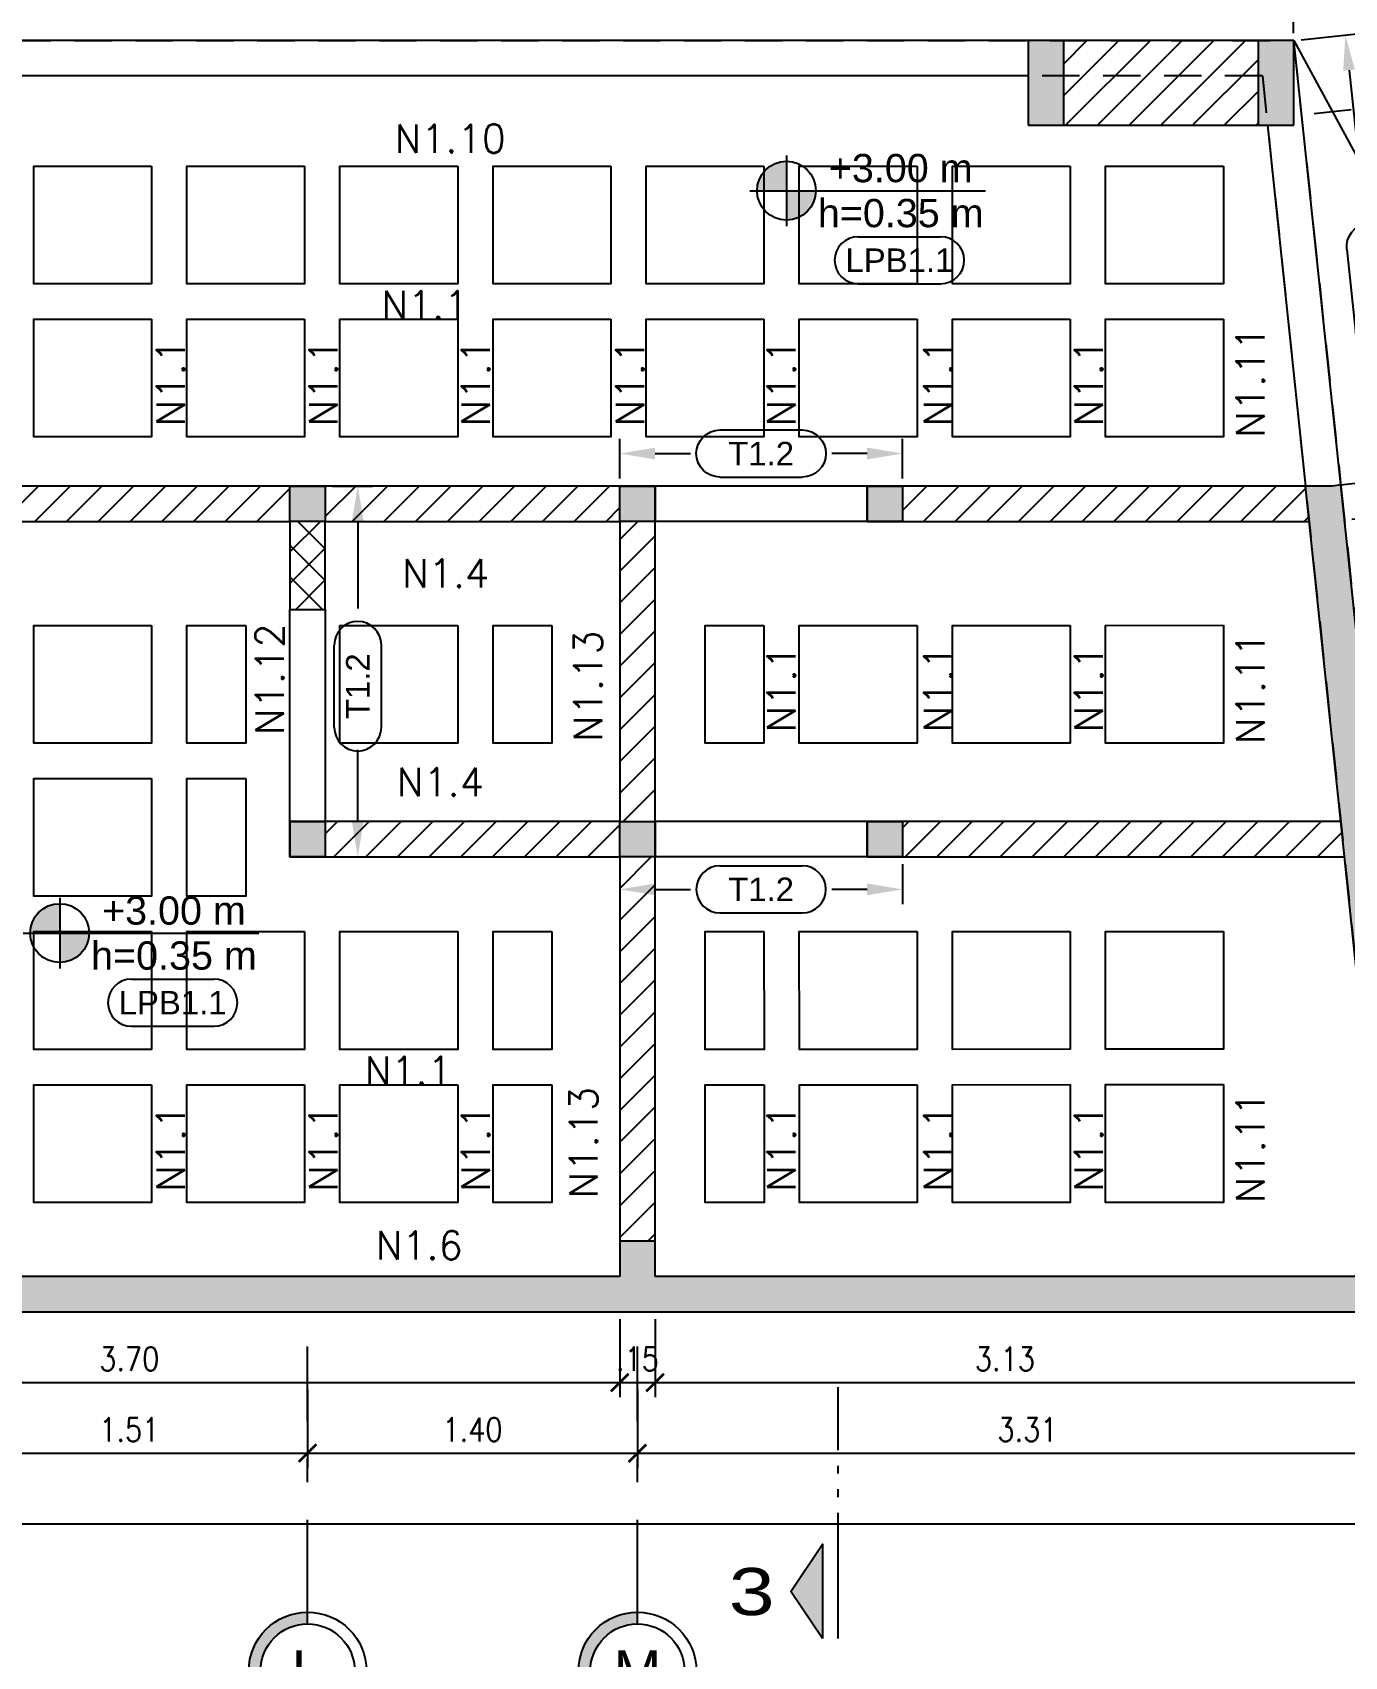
# Model space of a CAD drawing. Header units: millimetres. Extents: x -5.9 to 53.8, y -5.5 to 13.4.
# Drawn here: x 17.41 to 22.98, y -1.54 to 5.36 of the extents above; entities that cross this region are included whole.
import ezdxf
from ezdxf.enums import TextEntityAlignment as Align

# ---------------------------------------------------------------- set-up
doc = ezdxf.new("R2010")
doc.units = ezdxf.units.MM
doc.header["$LTSCALE"] = 0.05
doc.linetypes.add('DASHDOT2', pattern=[12.7, 6.35, -3.175, 0, -3.175])
doc.linetypes.add('HIDDEN2', pattern=[4.7625, 3.175, -1.5875])
for name, color, linetype in [('ACOTADO', 2, 'Continuous'), ('EJES', 1, 'DASHDOT2'), ('PLANTA ALTA$0$PRETIL', 2, 'HIDDEN2'), ('PLANTA BAJA$0$ACHURADO', 1, 'Continuous'), ('PLANTA BAJA$0$CANT_VIS', 3, 'Continuous'), ('PLANTA BAJA$0$CONT_CORTE', 4, 'Continuous'), ('PLANTA BAJA$0$LOSA', 254, 'Continuous'), ('TXT_IND', 2, 'Continuous')]:
    doc.layers.add(name, color=color, linetype=linetype)
doc.styles.add('ACOTAMIENTOS', font='romans.shx', dxfattribs={"width": 0.85})
doc.styles.add('ARIAL', font='arial.ttf')
doc.styles.get("Standard").update_dxf_attribs({"font": 'romans.shx'})
doc.dimstyles.new('ACOTA_50', dxfattribs={"dimscale": 0.05, "dimtxt": 2, "dimasz": 1.5, "dimexe": 1.25, "dimexo": 0.625, "dimgap": 1, "dimtad": 1, "dimzin": 4, "dimdsep": 46, "dimtxsty": 'ACOTAMIENTOS', "dimblk1": 'ARCHTICK', "dimblk2": 'ARCHTICK', "dimsah": 1, "dimcen": 1.5, "dimclrd": 1, "dimclre": 1, "dimclrt": 256, "dimadec": 0, "dimazin": 0, "dimtfac": 1, "dimtofl": 0, "dimtmove": 2, "dimatfit": 3, "dimfxl": 0, "dimtolj": 1, "dimtzin": 0, "dimarcsym": 0})

# ---------------------------------------------------------------- blocks, each defined once
blk = doc.blocks.new('EJE')
at = {"layer": 'EJES', "linetype": 'Continuous'}
for points in [[(-0.25, 0), (-0.2, 0, -0.414214), (0, 0.2), (0, 0.25, 0.414214)], [(0.25, 0), (0.2, 0, -0.414214), (0, -0.2), (0, -0.25, 0.414214)]]:
    blk.add_hatch(color=256, dxfattribs=at).paths.add_polyline_path(points)
at = {"layer": 'EJES', "color": 1, "linetype": 'Continuous'}
for p, q in [((0, 0.2), (0, 0.325)), ((-0.2, 0), (-0.325, 0)), ((0.325, 0), (0.2, 0)), ((0, -0.325), (0, -0.2))]:
    blk.add_line(p, q, dxfattribs=at)
at = {"layer": 'EJES', "color": 3, "linetype": 'Continuous'}
for radius in [0.25, 0.2]:
    blk.add_circle((0, 0), radius, dxfattribs=at)
at = {"layer": 'EJES', "color": 4, "linetype": 'Continuous', "style": 'ARIAL'}
blk.add_attdef('EJE', text='', height=0.175, dxfattribs=at).set_placement((0, 0), align=Align.MIDDLE_CENTER)
blk = doc.blocks.new('_ARCHTICK')
at = {"color": 0, "linetype": 'ByBlock', "const_width": 0.15}
blk.add_lwpolyline([(-0.5, -0.5), (0.5, 0.5)], dxfattribs=at)
blk = doc.blocks.new('*D110')
at = {"layer": 'ACOTADO', "color": 1, "lineweight": -2}
for p, q in [((16.2038, -0.1063), (16.2038, -0.4375)), ((19.9077, -0.1063), (19.9077, -0.4375)), ((16.2038, -0.375), (19.9077, -0.375))]:
    blk.add_line(p, q, dxfattribs=at)
at = {"layer": 'DEFPOINTS', "color": 0}
for p in [(16.2038, -0.075), (19.9077, -0.075), (19.9077, -0.375)]:
    blk.add_point(p, dxfattribs=at)
at = {"layer": 'ACOTADO', "color": 1, "lineweight": -2, "xscale": 0.07500000000000001, "yscale": 0.07500000000000001, "zscale": 0.07500000000000001, "rotation": 180}
blk.add_blockref('_ARCHTICK', (16.2038, -0.375), dxfattribs=at)
at = {"layer": 'ACOTADO', "color": 1, "lineweight": -2, "xscale": 0.07500000000000001, "yscale": 0.07500000000000001, "zscale": 0.07500000000000001}
blk.add_blockref('_ARCHTICK', (19.9077, -0.375), dxfattribs=at)
at = {"layer": 'ACOTADO', "insert": (17.8256, -0.275), "char_height": 0.1, "attachment_point": 5, "style": 'ACOTAMIENTOS'}
blk.add_mtext('\\A1;3.70', dxfattribs=at)
blk = doc.blocks.new('*D111')
at = {"layer": 'ACOTADO', "color": 1, "lineweight": -2}
for p, q in [((19.9077, -0.1063), (19.9077, -0.4375)), ((20.0577, -0.1063), (20.0577, -0.4375)), ((19.9077, -0.375), (20.0577, -0.375))]:
    blk.add_line(p, q, dxfattribs=at)
at = {"layer": 'DEFPOINTS', "color": 0}
for p in [(19.9077, -0.075), (20.0577, -0.075), (20.0577, -0.375)]:
    blk.add_point(p, dxfattribs=at)
at = {"layer": 'ACOTADO', "color": 1, "lineweight": -2, "xscale": 0.07500000000000001, "yscale": 0.07500000000000001, "zscale": 0.07500000000000001, "rotation": 180}
blk.add_blockref('_ARCHTICK', (19.9077, -0.375), dxfattribs=at)
at = {"layer": 'ACOTADO', "color": 1, "lineweight": -2, "xscale": 0.07500000000000001, "yscale": 0.07500000000000001, "zscale": 0.07500000000000001}
blk.add_blockref('_ARCHTICK', (20.0577, -0.375), dxfattribs=at)
at = {"layer": 'ACOTADO', "insert": (19.9827, -0.275), "char_height": 0.1, "attachment_point": 5, "style": 'ACOTAMIENTOS'}
blk.add_mtext('\\A1;.15', dxfattribs=at)
blk = doc.blocks.new('*D112')
at = {"layer": 'ACOTADO', "color": 1, "lineweight": -2}
for p, q in [((20.0577, -0.1063), (20.0577, -0.4375)), ((23.185, -0.1062), (23.185, -0.4375)), ((20.0577, -0.375), (23.185, -0.375))]:
    blk.add_line(p, q, dxfattribs=at)
at = {"layer": 'DEFPOINTS', "color": 0}
for p in [(20.0577, -0.075), (23.185, -0.075), (23.185, -0.375)]:
    blk.add_point(p, dxfattribs=at)
at = {"layer": 'ACOTADO', "color": 1, "lineweight": -2, "xscale": 0.07500000000000001, "yscale": 0.07500000000000001, "zscale": 0.07500000000000001, "rotation": 180}
blk.add_blockref('_ARCHTICK', (20.0577, -0.375), dxfattribs=at)
at = {"layer": 'ACOTADO', "color": 1, "lineweight": -2, "xscale": 0.07500000000000001, "yscale": 0.07500000000000001, "zscale": 0.07500000000000001}
blk.add_blockref('_ARCHTICK', (23.185, -0.375), dxfattribs=at)
at = {"layer": 'ACOTADO', "insert": (21.5425, -0.275), "char_height": 0.1, "attachment_point": 5, "style": 'ACOTAMIENTOS'}
blk.add_mtext('\\A1;3.13', dxfattribs=at)
blk = doc.blocks.new('*D296')
at = {"layer": 'ACOTADO', "color": 1, "lineweight": -2}
for p, q in [((17.0684, -0.4063), (17.0684, -0.7375)), ((18.5827, -0.4063), (18.5827, -0.7375)), ((17.0684, -0.675), (18.5827, -0.675))]:
    blk.add_line(p, q, dxfattribs=at)
at = {"layer": 'DEFPOINTS', "color": 0}
for p in [(17.0684, -0.375), (18.5827, -0.375), (18.5827, -0.675)]:
    blk.add_point(p, dxfattribs=at)
at = {"layer": 'ACOTADO', "color": 1, "lineweight": -2, "xscale": 0.07500000000000001, "yscale": 0.07500000000000001, "zscale": 0.07500000000000001, "rotation": 180}
blk.add_blockref('_ARCHTICK', (17.0684, -0.675), dxfattribs=at)
at = {"layer": 'ACOTADO', "color": 1, "lineweight": -2, "xscale": 0.07500000000000001, "yscale": 0.07500000000000001, "zscale": 0.07500000000000001}
blk.add_blockref('_ARCHTICK', (18.5827, -0.675), dxfattribs=at)
at = {"layer": 'ACOTADO', "insert": (17.8256, -0.575), "char_height": 0.1, "attachment_point": 5, "style": 'ACOTAMIENTOS'}
blk.add_mtext('\\A1;1.51', dxfattribs=at)
blk = doc.blocks.new('*D297')
at = {"layer": 'ACOTADO', "color": 1, "lineweight": -2}
for p, q in [((18.5827, -0.4063), (18.5827, -0.7375)), ((19.9827, -0.4063), (19.9827, -0.7375)), ((18.5827, -0.675), (19.9827, -0.675))]:
    blk.add_line(p, q, dxfattribs=at)
at = {"layer": 'DEFPOINTS', "color": 0}
for p in [(18.5827, -0.375), (19.9827, -0.375), (19.9827, -0.675)]:
    blk.add_point(p, dxfattribs=at)
at = {"layer": 'ACOTADO', "color": 1, "lineweight": -2, "xscale": 0.07500000000000001, "yscale": 0.07500000000000001, "zscale": 0.07500000000000001, "rotation": 180}
blk.add_blockref('_ARCHTICK', (18.5827, -0.675), dxfattribs=at)
at = {"layer": 'ACOTADO', "color": 1, "lineweight": -2, "xscale": 0.07500000000000001, "yscale": 0.07500000000000001, "zscale": 0.07500000000000001}
blk.add_blockref('_ARCHTICK', (19.9827, -0.675), dxfattribs=at)
at = {"layer": 'ACOTADO', "insert": (19.2827, -0.575), "char_height": 0.1, "attachment_point": 5, "style": 'ACOTAMIENTOS'}
blk.add_mtext('\\A1;1.40', dxfattribs=at)
blk = doc.blocks.new('*D298')
at = {"layer": 'ACOTADO', "color": 1, "lineweight": -2}
for p, q in [((19.9827, -0.4063), (19.9827, -0.7375)), ((23.2939, -0.4063), (23.2939, -0.7375)), ((19.9827, -0.675), (23.2939, -0.675))]:
    blk.add_line(p, q, dxfattribs=at)
at = {"layer": 'DEFPOINTS', "color": 0}
for p in [(19.9827, -0.375), (23.2939, -0.375), (23.2939, -0.675)]:
    blk.add_point(p, dxfattribs=at)
at = {"layer": 'ACOTADO', "color": 1, "lineweight": -2, "xscale": 0.07500000000000001, "yscale": 0.07500000000000001, "zscale": 0.07500000000000001, "rotation": 180}
blk.add_blockref('_ARCHTICK', (19.9827, -0.675), dxfattribs=at)
at = {"layer": 'ACOTADO', "color": 1, "lineweight": -2, "xscale": 0.07500000000000001, "yscale": 0.07500000000000001, "zscale": 0.07500000000000001}
blk.add_blockref('_ARCHTICK', (23.2939, -0.675), dxfattribs=at)
at = {"layer": 'ACOTADO', "insert": (21.6383, -0.575), "char_height": 0.1, "attachment_point": 5, "style": 'ACOTAMIENTOS'}
blk.add_mtext('\\A1;3.31', dxfattribs=at)
blk = doc.blocks.new('*D93')
at = {"layer": 'ACOTADO', "color": 1, "lineweight": -2}
for p, q in [((-2.3007, -0.7063), (-2.3007, -1.0375)), ((25.7377, -0.7063), (25.7377, -1.0375)), ((-2.3007, -0.975), (25.7377, -0.975))]:
    blk.add_line(p, q, dxfattribs=at)
at = {"layer": 'DEFPOINTS', "color": 0}
for p in [(-2.3007, -0.675), (25.7377, -0.675), (25.7377, -0.975)]:
    blk.add_point(p, dxfattribs=at)
at = {"layer": 'ACOTADO', "color": 1, "lineweight": -2, "xscale": 0.07500000000000001, "yscale": 0.07500000000000001, "zscale": 0.07500000000000001, "rotation": 180}
blk.add_blockref('_ARCHTICK', (-2.3007, -0.975), dxfattribs=at)
at = {"layer": 'ACOTADO', "color": 1, "lineweight": -2, "xscale": 0.07500000000000001, "yscale": 0.07500000000000001, "zscale": 0.07500000000000001}
blk.add_blockref('_ARCHTICK', (25.7377, -0.975), dxfattribs=at)
at = {"layer": 'ACOTADO', "insert": (9.078, -0.875), "char_height": 0.1, "attachment_point": 5, "style": 'ACOTAMIENTOS'}
blk.add_mtext('\\A1;28.04', dxfattribs=at)
blk = doc.blocks.new('NIVEL-PLANTA')
at = {"layer": 'TXT_IND'}
for points in [[(-0.47, 0), (-0.345, 0), (-0.345, 0.125, 0.414214)], [(-0.345, -0.125, 0.414214), (-0.22, 0), (-0.345, 0)]]:
    blk.add_hatch(color=1, dxfattribs=at).paths.add_polyline_path(points)
for p, q in [((-0.345, 0.15), (-0.345, -0.15)), ((-0.5, 0), (0.5, 0)), ((-0.22, 0), (0.5, 0))]:
    blk.add_line(p, q, dxfattribs=at)
at = {"layer": 'TXT_IND', "color": 3}
blk.add_circle((-0.345, 0), 0.125, dxfattribs=at)
at = {"layer": 'TXT_IND', "style": 'ARIAL'}
blk.add_attdef('NIVEL', text='', height=0.12, dxfattribs=at).set_placement((0.14, 0), align=Align.BOTTOM_CENTER)
at = {"layer": 'TXT_IND', "style": 'ARIAL', "width": 0.95}
blk.add_attdef('PERALTE', text='', height=0.12, dxfattribs=at).set_placement((0.14, -0.1911), align=Align.BOTTOM_CENTER)
blk = doc.blocks.new('ETIQUETA')
at = {"layer": 'TXT_IND', "color": 3}
for p, q in [((-0.175, 0.2), (0.175, 0.2)), ((-0.175, 0), (0.175, 0))]:
    blk.add_line(p, q, dxfattribs=at)
for centre, start, end in [((-0.175, 0.1), 90, 270), ((0.175, 0.1), 270, 90)]:
    blk.add_arc(centre, 0.1, start, end, dxfattribs=at)
at = {"layer": 'TXT_IND', "color": 4, "style": 'ARIAL'}
blk.add_attdef('TEXTO', text='', height=0.1, dxfattribs=at).set_placement((0, 0.1), align=Align.MIDDLE_CENTER)
blk = doc.blocks.new('*D45')
at = {"layer": 'DEFPOINTS', "color": 0, "linetype": 'Continuous'}
for p in [(19.9077, 1.8564), (21.1077, 1.8564), (21.1077, 1.7185)]:
    blk.add_point(p, dxfattribs=at)
at = {"layer": 'TXT_IND', "color": 1, "linetype": 'Continuous', "lineweight": -2}
for p, q in [((19.9077, 1.8251), (19.9077, 1.656)), ((21.1077, 1.8251), (21.1077, 1.656)), ((20.0577, 1.7185), (20.2077, 1.7185)), ((20.9577, 1.7185), (20.8077, 1.7185))]:
    blk.add_line(p, q, dxfattribs=at)
at = {"layer": 'TXT_IND', "color": 1, "linetype": 'Continuous'}
for points in [[(20.0577, 1.7435), (20.0577, 1.6935), (19.9077, 1.7185)], [(20.9577, 1.7435), (20.9577, 1.6935), (21.1077, 1.7185)]]:
    blk.add_solid(points, dxfattribs=at)
at = {"layer": 'TXT_IND', "linetype": 'Continuous', "insert": (20.5077, 1.7185), "char_height": 0.1, "attachment_point": 5}
blk.add_mtext('\\A1;     ', dxfattribs=at)
blk = doc.blocks.new('*D46')
at = {"layer": 'DEFPOINTS', "color": 0, "linetype": 'Continuous'}
for p in [(18.6577, 3.4308), (18.7956, 3.4308), (18.6577, 1.8564)]:
    blk.add_point(p, dxfattribs=at)
at = {"layer": 'TXT_IND', "color": 1, "linetype": 'Continuous', "lineweight": -2}
for p, q in [((18.6889, 3.4308), (18.8581, 3.4308)), ((18.7956, 3.2808), (18.7956, 2.9111)), ((18.7956, 2.0064), (18.7956, 2.3111)), ((18.6889, 1.8564), (18.8581, 1.8564))]:
    blk.add_line(p, q, dxfattribs=at)
at = {"layer": 'TXT_IND', "color": 1, "linetype": 'Continuous'}
for points in [[(18.7706, 3.2808), (18.8206, 3.2808), (18.7956, 3.4308)], [(18.7706, 2.0064), (18.8206, 2.0064), (18.7956, 1.8564)]]:
    blk.add_solid(points, dxfattribs=at)
at = {"layer": 'TXT_IND', "linetype": 'Continuous', "insert": (18.7956, 2.6111), "char_height": 0.1, "attachment_point": 5, "rotation": 90}
blk.add_mtext('\\A1;     ', dxfattribs=at)
blk = doc.blocks.new('*D47')
at = {"layer": 'DEFPOINTS', "color": 0, "linetype": 'Continuous'}
for p in [(21.1077, 3.5687), (19.9077, 3.4308), (21.1077, 3.4308)]:
    blk.add_point(p, dxfattribs=at)
at = {"layer": 'TXT_IND', "color": 1, "linetype": 'Continuous', "lineweight": -2}
for p, q in [((19.9077, 3.4621), (19.9077, 3.6312)), ((21.1077, 3.4621), (21.1077, 3.6312)), ((20.0577, 3.5687), (20.2077, 3.5687)), ((20.9577, 3.5687), (20.8077, 3.5687))]:
    blk.add_line(p, q, dxfattribs=at)
at = {"layer": 'TXT_IND', "color": 1, "linetype": 'Continuous'}
for points in [[(20.0577, 3.5937), (20.0577, 3.5437), (19.9077, 3.5687)], [(20.9577, 3.5937), (20.9577, 3.5437), (21.1077, 3.5687)]]:
    blk.add_solid(points, dxfattribs=at)
at = {"layer": 'TXT_IND', "linetype": 'Continuous', "insert": (20.5077, 3.5687), "char_height": 0.1, "attachment_point": 5}
blk.add_mtext('\\A1;     ', dxfattribs=at)
blk = doc.blocks.new('*D51')
at = {"layer": 'DEFPOINTS', "color": 0, "linetype": 'Continuous'}
for p in [(22.7678, 5.4603), (15.1141, 5.3224), (22.7678, 5.3224)]:
    blk.add_point(p, dxfattribs=at)
at = {"layer": 'TXT_IND', "color": 1, "linetype": 'Continuous', "lineweight": -2}
for p, q in [((15.1141, 5.3536), (15.1141, 5.5228)), ((22.7678, 5.3536), (22.7678, 5.5228)), ((15.2641, 5.4603), (19.3242, 5.4603)), ((22.6178, 5.4603), (19.9242, 5.4603))]:
    blk.add_line(p, q, dxfattribs=at)
at = {"layer": 'TXT_IND', "color": 1, "linetype": 'Continuous'}
for points in [[(15.2641, 5.4853), (15.2641, 5.4353), (15.1141, 5.4603)], [(22.6178, 5.4853), (22.6178, 5.4353), (22.7678, 5.4603)]]:
    blk.add_solid(points, dxfattribs=at)
at = {"layer": 'TXT_IND', "linetype": 'Continuous', "insert": (19.6242, 5.4603), "char_height": 0.1, "attachment_point": 5}
blk.add_mtext('\\A1;     ', dxfattribs=at)
blk = doc.blocks.new('CORTE')
at = {"layer": 'TXT_IND'}
blk.add_hatch(color=7, dxfattribs=at).paths.add_polyline_path([(-0.8, 0.05), (-0.5, 0.05), (-0.65, 0.15)])
at = {"layer": 'TXT_IND', "color": 7}
for p, q in [((-0.8, 0), (-0.4, 0)), ((-0.35, 0), (-0.325, 0)), ((-0.275, 0), (-0.25, 0)), ((-0.2, 0), (0, 0))]:
    blk.add_line(p, q, dxfattribs=at)
blk.add_lwpolyline([(-0.8, 0.05), (-0.65, 0.15), (-0.5, 0.05)], close=True, dxfattribs=at)
at = {"layer": 'TXT_IND', "color": 7, "style": 'ARIAL', "text_generation_flag": 6, "width": 1.25}
blk.add_attdef('1', text='', height=0.15, rotation=180, dxfattribs=at).set_placement((-0.65, 0.275), align=Align.MIDDLE_CENTER)
blk = doc.blocks.new('*D324')
at = {"layer": 'DEFPOINTS', "color": 0, "linetype": 'Continuous'}
for p in [(22.7686, 5.3224), (22.9846, 3.2861), (23.2038, 3.3094)]:
    blk.add_point(p, dxfattribs=at)
at = {"layer": 'TXT_IND', "color": 1, "linetype": 'Continuous', "lineweight": -2}
for p, q in [((22.7996, 5.3257), (23.0499, 5.3522)), ((23.0036, 5.1965), (23.0728, 4.5443)), ((23.188, 3.4585), (23.1361, 3.9476)), ((23.0156, 3.2894), (23.2659, 3.316))]:
    blk.add_line(p, q, dxfattribs=at)
at = {"layer": 'TXT_IND', "color": 1, "linetype": 'Continuous'}
for points in [[(23.0285, 5.1991), (22.9787, 5.1938), (22.9878, 5.3456)], [(23.2128, 3.4612), (23.1631, 3.4559), (23.2038, 3.3094)]]:
    blk.add_solid(points, dxfattribs=at)
at = {"layer": 'TXT_IND', "linetype": 'Continuous', "insert": (23.1082, 4.2463), "char_height": 0.1, "attachment_point": 5, "rotation": 276.05511}
blk.add_mtext('\\A1;     ', dxfattribs=at)

msp = doc.modelspace()

# ---------------------------------------------------------------- hatches: boundary and pattern name
at = {"layer": 'PLANTA BAJA$0$ACHURADO'}
h = msp.add_hatch(color=252, dxfattribs=at)
h.dxf.hatch_style = 1
h.paths.add_polyline_path([(24.9803, 7.3819), (24.9494, 7.4044), (24.8458, 7.3935), (25.4848, 1.3137), (25.4893, 1.3099), (25.4853, 1.3095), (25.615, 0.075), (24.4555, 0.075), (23.3221, 0.075), (23.3047, 0.2399), (23.1556, 0.2242), (23.1712, 0.075), (20.0577, 0.075), (20.0577, 0.225), (19.9077, 0.225), (19.9077, 0.075), (16.2038, 0.075), (16.2038, 0.225), (16.0538, 0.225), (16.0538, 0.075), (12.4929, 0.075), (12.4929, 0.736), (12.3429, 0.736), (12.3429, 0.075), (0.0425, 0.075), (0.0425, 0.736), (-0.1075, 0.736), (-0.1075, -0.075), (25.6746, -0.075), (25.7631, -0.0657)])
h = msp.add_hatch(color=252, dxfattribs=at)
h.dxf.hatch_style = 1
h.paths.add_polyline_path([(21.7909, 5.3224), (21.6409, 5.3224), (21.6409, 4.9624), (21.7909, 4.9624)])
h = msp.add_hatch(dxfattribs=at)
h.set_pattern_fill('ANSI31', color=256, scale=0.03)
h.paths.add_polyline_path([(22.6186, 5.1724), (21.7909, 5.1724), (21.7909, 4.9624), (22.6186, 4.9624)])
h.paths.add_polyline_path([(22.6186, 5.3224), (21.7909, 5.3224), (21.7909, 5.1724), (22.6186, 5.1724)])
h = msp.add_hatch(color=252, dxfattribs=at)
h.dxf.hatch_style = 1
h.paths.add_polyline_path([(22.7686, 5.3224), (22.6186, 5.3224), (22.6186, 4.9624), (22.7686, 4.9624)])
h = msp.add_hatch(dxfattribs=at)
h.set_pattern_fill('ANSI31', color=256, scale=0.03)
h.paths.add_polyline_path([(18.5077, 3.4308), (17.1434, 3.4308), (17.1434, 3.2808), (18.5077, 3.2808)])
h = msp.add_hatch(color=252, dxfattribs=at)
h.dxf.hatch_style = 1
h.paths.add_polyline_path([(18.6577, 3.4308), (18.5077, 3.4308), (18.5077, 3.2808), (18.6577, 3.2808)])
h = msp.add_hatch(dxfattribs=at)
h.set_pattern_fill('ANSI31', color=256, scale=0.03)
h.paths.add_polyline_path([(19.9077, 3.4308), (18.6577, 3.4308), (18.6577, 3.2808), (19.9077, 3.2808)])
h = msp.add_hatch(color=252, dxfattribs=at)
h.dxf.hatch_style = 1
h.paths.add_polyline_path([(20.0577, 3.4308), (19.9077, 3.4308), (19.9077, 3.2808), (20.0577, 3.2808)])
h = msp.add_hatch(color=252, dxfattribs=at)
h.dxf.hatch_style = 1
h.paths.add_polyline_path([(21.1077, 3.4308), (20.9577, 3.4308), (20.9577, 3.2808), (21.1077, 3.2808)])
h = msp.add_hatch(dxfattribs=at)
h.set_pattern_fill('ANSI31', color=256, scale=0.03)
h.paths.add_polyline_path([(22.8185, 3.4308), (21.1077, 3.4308), (21.1077, 3.2808), (22.8343, 3.2808)])
h = msp.add_hatch(color=252, dxfattribs=at)
h.dxf.hatch_style = 1
h.paths.add_polyline_path([(23.0943, 2.2417), (22.9689, 3.4353), (22.9328, 3.4308), (22.8185, 3.4308), (22.9682, 2.0064), (23.0678, 1.0596), (23.2169, 1.0753)])
h = msp.add_hatch(dxfattribs=at)
h.set_pattern_fill('ANSI37', color=256, scale=0.03)
h.paths.add_polyline_path([(18.6577, 3.2808), (18.5077, 3.2808), (18.5077, 2.9064), (18.6577, 2.9064)])
h = msp.add_hatch(dxfattribs=at)
h.set_pattern_fill('ANSI31', color=256, scale=0.03)
h.paths.add_polyline_path([(20.0577, 3.2808), (19.9077, 3.2808), (19.9077, 2.0064), (20.0577, 2.0064)])
h = msp.add_hatch(color=252, dxfattribs=at)
h.dxf.hatch_style = 1
h.paths.add_polyline_path([(18.6577, 2.0064), (18.5077, 2.0064), (18.5077, 1.8564), (18.6577, 1.8564)])
h = msp.add_hatch(dxfattribs=at)
h.set_pattern_fill('ANSI31', color=256, scale=0.03)
h.paths.add_polyline_path([(19.9077, 2.0064), (18.6577, 2.0064), (18.6577, 1.8564), (19.9077, 1.8564)])
h = msp.add_hatch(color=252, dxfattribs=at)
h.dxf.hatch_style = 1
h.paths.add_polyline_path([(20.0577, 2.0064), (19.9077, 2.0064), (19.9077, 1.8564), (20.0577, 1.8564)])
h = msp.add_hatch(color=252, dxfattribs=at)
h.dxf.hatch_style = 1
h.paths.add_polyline_path([(21.1077, 2.0064), (20.9577, 2.0064), (20.9577, 1.8564), (21.1077, 1.8564)])
h = msp.add_hatch(dxfattribs=at)
h.set_pattern_fill('ANSI31', color=256, scale=0.03)
h.paths.add_polyline_path([(22.9682, 2.0064), (21.1077, 2.0064), (21.1077, 1.8564), (22.984, 1.8564)])
h = msp.add_hatch(dxfattribs=at)
h.set_pattern_fill('ANSI31', color=256, scale=0.03)
h.paths.add_polyline_path([(20.0577, 1.8564), (19.9077, 1.8564), (19.9077, 0.225), (20.0577, 0.225)])

# ---------------------------------------------------------------- linework, layer by layer
at = {"layer": 'EJES'}
for p, q in [((18.5827, -1.275), (18.5827, -0.075)), ((19.9827, -1.275), (19.9827, -0.075))]:
    msp.add_line(p, q, dxfattribs=at)
at = {"layer": 'PLANTA ALTA$0$PRETIL'}
for p, q in [((15.2641, 5.3224), (22.7678, 5.3224)), ((22.7678, 5.3224), (22.9693, 3.4308)), ((25.071, 5.2507), (22.8023, 5.0056)), ((22.6355, 5.1724), (15.2641, 5.1724)), ((22.6355, 5.1724), (23.187, -0.075)), ((22.8022, 5.0065), (22.801, 5.0063)), ((22.9689, 3.4353), (24.1007, 3.5763)), ((22.9693, 3.4308), (23.3134, 0.1576)), ((15.2641, -0.075), (25.6746, -0.075))]:
    msp.add_line(p, q, dxfattribs=at)
at = {"layer": 'PLANTA BAJA$0$CANT_VIS'}
for p, q in [((21.6409, 5.3224), (15.2641, 5.3224)), ((22.9689, 3.4353), (22.7686, 5.3224)), ((20.9577, 3.4308), (20.0402, 3.4308)), ((20.9577, 3.4308), (20.0577, 3.4308)), ((20.9577, 3.2808), (20.0577, 3.2808)), ((18.5077, 2.0064), (18.5077, 2.9064)), ((18.6577, 2.9064), (18.6577, 2.0064)), ((20.9577, 2.0064), (20.0577, 2.0064)), ((20.9577, 1.8564), (20.0577, 1.8564))]:
    msp.add_line(p, q, dxfattribs=at)
at = {"layer": 'PLANTA BAJA$0$CANT_VIS', "color": 1}
for p, q in [((22.7686, 5.3224), (25.615, 0.075)), ((21.6409, 5.1724), (15.2641, 5.1724)), ((22.6576, 4.9624), (22.8185, 3.4308))]:
    msp.add_line(p, q, dxfattribs=at)
at = {"layer": 'PLANTA BAJA$0$CONT_CORTE'}
for p, q in [((22.7686, 5.3224), (21.6409, 5.3224)), ((21.6409, 5.3224), (21.6409, 4.9624)), ((21.7909, 5.3224), (21.7909, 4.9624)), ((22.6186, 4.9624), (22.6186, 5.3224)), ((22.7686, 4.9624), (22.7686, 5.3224)), ((21.6409, 4.9624), (22.7686, 4.9624)), ((20.0577, 3.4308), (16.9934, 3.4308)), ((20.0577, 3.2808), (20.0577, 3.4308)), ((22.9328, 3.4308), (20.9577, 3.4308)), ((20.9577, 3.4308), (20.9577, 3.2808)), ((22.9682, 2.0064), (22.8185, 3.4308)), ((22.9689, 3.4353), (22.9328, 3.4308)), ((23.0943, 2.2417), (22.9689, 3.4353)), ((16.9934, 3.2808), (18.5077, 3.2808)), ((18.5077, 3.2808), (18.5077, 2.9064)), ((18.6577, 3.2808), (19.9077, 3.2808)), ((18.6577, 2.9064), (18.6577, 3.2808)), ((19.9077, 3.2808), (19.9077, 2.0064)), ((20.0577, 0.075), (20.0577, 3.2808)), ((20.9577, 3.2808), (22.8343, 3.2808)), ((18.5077, 2.9064), (18.6577, 2.9064)), ((19.9077, 2.0064), (18.5077, 2.0064)), ((18.5077, 2.0064), (18.5077, 1.8564)), ((22.9682, 2.0064), (20.9577, 2.0064)), ((20.9577, 2.0064), (20.9577, 1.8564)), ((23.0678, 1.0596), (22.9682, 2.0064)), ((18.5077, 1.8564), (19.9077, 1.8564)), ((19.9077, 1.8564), (19.9077, 0.075)), ((20.9577, 1.8564), (22.984, 1.8564)), ((20.0577, 0.225), (19.9077, 0.225)), ((19.9077, 0.075), (16.2038, 0.075)), ((23.1712, 0.075), (20.0577, 0.075)), ((-0.1075, -0.075), (25.6746, -0.075))]:
    msp.add_line(p, q, dxfattribs=at)
for points in [[(18.5077, 3.4308), (18.6577, 3.4308), (18.6577, 3.2808), (18.5077, 3.2808)], [(19.9077, 3.4308), (20.0577, 3.4308), (20.0577, 3.2808), (19.9077, 3.2808)], [(20.9577, 3.4308), (21.1077, 3.4308), (21.1077, 3.2808), (20.9577, 3.2808)], [(18.5077, 2.0064), (18.6577, 2.0064), (18.6577, 1.8564), (18.5077, 1.8564)], [(19.9077, 2.0064), (20.0577, 2.0064), (20.0577, 1.8564), (19.9077, 1.8564)], [(20.9577, 2.0064), (21.1077, 2.0064), (21.1077, 1.8564), (20.9577, 1.8564)]]:
    msp.add_lwpolyline(points, close=True, dxfattribs=at)
at = {"layer": 'PLANTA BAJA$0$LOSA', "color": 1}
for points in [[(17.9199, 4.7893), (17.9199, 4.2893), (17.4199, 4.2893), (17.4199, 4.7893)], [(18.5699, 4.7893), (18.5699, 4.2893), (18.0699, 4.2893), (18.0699, 4.7893)], [(19.2199, 4.7893), (19.2199, 4.2893), (18.7199, 4.2893), (18.7199, 4.7893)], [(19.8699, 4.7893), (19.8699, 4.2893), (19.3699, 4.2893), (19.3699, 4.7893)], [(20.5199, 4.7893), (20.5199, 4.2893), (20.0199, 4.2893), (20.0199, 4.7893)], [(21.1699, 4.7893), (21.1699, 4.2893), (20.6699, 4.2893), (20.6699, 4.7893)], [(21.8199, 4.7893), (21.8199, 4.2893), (21.3199, 4.2893), (21.3199, 4.7893)], [(22.4699, 4.7893), (22.4699, 4.2893), (21.9699, 4.2893), (21.9699, 4.7893)], [(17.9199, 4.1393), (17.9199, 3.6393), (17.4199, 3.6393), (17.4199, 4.1393)], [(18.5699, 4.1393), (18.5699, 3.6393), (18.0699, 3.6393), (18.0699, 4.1393)], [(19.2199, 4.1393), (19.2199, 3.6393), (18.7199, 3.6393), (18.7199, 4.1393)], [(19.8699, 4.1393), (19.8699, 3.6393), (19.3699, 3.6393), (19.3699, 4.1393)], [(20.5199, 4.1393), (20.5199, 3.6393), (20.0199, 3.6393), (20.0199, 4.1393)], [(21.1699, 4.1393), (21.1699, 3.6393), (20.6699, 3.6393), (20.6699, 4.1393)], [(21.8199, 4.1393), (21.8199, 3.6393), (21.3199, 3.6393), (21.3199, 4.1393)], [(22.4699, 4.1393), (22.4699, 3.6393), (21.9699, 3.6393), (21.9699, 4.1393)], [(17.9199, 2.8393), (17.9199, 2.3393), (17.4199, 2.3393), (17.4199, 2.8393)], [(18.3199, 2.8393), (18.3199, 2.3393), (18.0699, 2.3393), (18.0699, 2.8393)], [(19.2199, 2.8393), (19.2199, 2.3393), (18.7199, 2.3393), (18.7199, 2.8393)], [(19.6199, 2.8393), (19.6199, 2.3393), (19.3699, 2.3393), (19.3699, 2.8393)], [(20.5199, 2.8393), (20.5199, 2.3393), (20.2699, 2.3393), (20.2699, 2.8393)], [(21.1699, 2.8393), (21.1699, 2.3393), (20.6699, 2.3393), (20.6699, 2.8393)], [(21.8199, 2.8393), (21.8199, 2.3393), (21.3199, 2.3393), (21.3199, 2.8393)], [(22.4699, 2.8394), (22.4699, 2.3394), (21.9699, 2.3393), (21.9699, 2.8393)], [(17.9199, 2.1893), (17.9199, 1.6893), (17.4199, 1.6893), (17.4199, 2.1893)], [(18.3199, 2.1893), (18.3199, 1.6893), (18.0699, 1.6893), (18.0699, 2.1893)], [(17.9199, 1.5393), (17.92, 1.0393), (17.42, 1.0393), (17.4199, 1.5393)], [(18.5699, 1.5393), (18.57, 1.0393), (18.07, 1.0393), (18.0699, 1.5393)], [(19.2199, 1.5393), (19.22, 1.0393), (18.72, 1.0393), (18.7199, 1.5393)], [(19.6199, 1.5393), (19.62, 1.0393), (19.37, 1.0393), (19.3699, 1.5393)], [(20.5199, 1.5393), (20.52, 1.0393), (20.2705, 1.0393), (20.2699, 1.5393)], [(21.1699, 1.5393), (21.17, 1.0393), (20.67, 1.0393), (20.6699, 1.5393)], [(21.8199, 1.5394), (21.82, 1.0394), (21.32, 1.0393), (21.3199, 1.5393)], [(22.4699, 1.5394), (22.47, 1.0394), (21.97, 1.0394), (21.9699, 1.5394)], [(17.92, 0.8893), (17.92, 0.3893), (17.42, 0.3893), (17.42, 0.8893)], [(18.57, 0.8893), (18.57, 0.3893), (18.07, 0.3893), (18.07, 0.8893)], [(19.22, 0.8893), (19.22, 0.3893), (18.72, 0.3893), (18.72, 0.8893)], [(19.62, 0.8893), (19.62, 0.3893), (19.37, 0.3893), (19.37, 0.8893)], [(20.52, 0.8893), (20.52, 0.3893), (20.27, 0.3893), (20.27, 0.8893)], [(21.17, 0.8893), (21.17, 0.3893), (20.67, 0.3893), (20.67, 0.8893)], [(21.82, 0.8894), (21.82, 0.3894), (21.32, 0.3893), (21.32, 0.8893)], [(22.47, 0.8894), (22.47, 0.3894), (21.97, 0.3894), (21.97, 0.8894)]]:
    msp.add_lwpolyline(points, close=True, dxfattribs=at)

# ---------------------------------------------------------------- block references
at = {"layer": 'EJES'}
for p, values in [((18.5827, -1.6), {'EJE': 'L'}), ((19.9827, -1.6), {'EJE': 'M'})]:
    msp.add_blockref('EJE', p, dxfattribs=at).add_auto_attribs(values)
at = {"layer": 'TXT_IND'}
ref = msp.add_blockref('NIVEL-PLANTA', (20.9604, 4.6846), dxfattribs=at)
ref.add_attrib('NIVEL', '+3.00 m', dxfattribs={"height": 0.12, "style": 'ARIAL'}).set_placement((21.1004, 4.6846), align=Align.BOTTOM_CENTER)
ref.add_attrib('PERALTE', 'h=0.35 m', dxfattribs={"height": 0.12, "style": 'ARIAL'}).set_placement((21.1004, 4.4936), align=Align.BOTTOM_CENTER)
ref = msp.add_blockref('ETIQUETA', (23.211, 4.2824), dxfattribs=dict(at, xscale=-1, rotation=96.0551061199044))
ref.add_attrib('TEXTO', 'T1.4', dxfattribs={"color": 4, "height": 0.1, "rotation": 276.05511, "style": 'ARIAL'}).set_placement((23.1111, 4.2718), align=Align.MIDDLE_CENTER)
for p, values in [((21.0948, 4.2893), {'TEXTO': 'LPB1.1'}), ((20.5077, 1.6185), {'TEXTO': 'T1.2'}), ((18.0097, 1.1374), {'TEXTO': 'LPB1.1'})]:
    msp.add_blockref('ETIQUETA', p, dxfattribs=at).add_auto_attribs(values)
ref = msp.add_blockref('ETIQUETA', (20.5077, 3.6687), dxfattribs=dict(at, xscale=-1, rotation=180))
ref.add_attrib('TEXTO', 'T1.2', dxfattribs={"color": 4, "height": 0.1, "style": 'ARIAL'}).set_placement((20.5077, 3.5683), align=Align.MIDDLE_CENTER)
at = {"layer": 'TXT_IND', "rotation": 90}
msp.add_blockref('ETIQUETA', (18.8956, 2.5808), dxfattribs=at).add_auto_attribs({'TEXTO': 'T1.2'})
at = {"layer": 'TXT_IND'}
ref = msp.add_blockref('NIVEL-PLANTA', (17.8752, 1.5327), dxfattribs=at)
ref.add_attrib('NIVEL', '+3.00 m', dxfattribs={"height": 0.12, "style": 'ARIAL'}).set_placement((18.0152, 1.5327), align=Align.BOTTOM_CENTER)
ref.add_attrib('PERALTE', 'h=0.35 m', dxfattribs={"height": 0.12, "style": 'ARIAL'}).set_placement((18.0152, 1.3417), align=Align.BOTTOM_CENTER)
ref = msp.add_blockref('CORTE', (20.8343, -0.395), dxfattribs=dict(at, xscale=1.3333, yscale=1.3333, zscale=1.3333, rotation=90.00000000000001))
ref.add_attrib('1', '3', dxfattribs={"color": 7, "height": 0.2, "rotation": 180, "style": 'ARIAL', "text_generation_flag": 6, "width": 1.25}).set_placement((20.4677, -1.2625), align=Align.MIDDLE_CENTER)

# ---------------------------------------------------------------- texts
at = {"layer": 'TXT_IND', "color": 4, "char_height": 0.12, "attachment_point": 6}
for s, insert, width in [('N1.10', (19.4246, 4.906), 0.462857), ('N1.4', (19.3537, 3.0604), 0.497143), ('N1.4', (19.3314, 2.1744), 0.497143)]:
    msp.add_mtext(s, dxfattribs=dict(at, insert=insert, width=width))
for s, insert in [('N1.1', (19.2654, 4.1993)), ('N1.1', (19.1949, 0.9493)), ('N1.6', (19.2413, 0.207))]:
    msp.add_mtext(s, dxfattribs=dict(at, insert=insert))
at = {"layer": 'TXT_IND', "color": 4, "char_height": 0.12, "attachment_point": 6, "rotation": 90}
for s, insert in [('N1.1', (18.0008, 4.0551)), ('N1.1', (18.6497, 4.0551)), ('N1.1', (19.2964, 4.0551)), ('N1.1', (19.9506, 4.0551)), ('N1.1', (20.5939, 4.0551)), ('N1.1', (21.2582, 4.0551)), ('N1.1', (21.8977, 4.0551)), ('N1.11', (22.5844, 4.1094)), ('N1.12', (18.4221, 2.8473)), ('N1.13', (19.7733, 2.818)), ('N1.11', (22.5845, 2.8094)), ('N1.1', (20.594, 2.7551)), ('N1.1', (21.2582, 2.7551)), ('N1.1', (21.8978, 2.7551)), ('N1.13', (19.7538, 0.8806)), ('N1.1', (18.0009, 0.8051)), ('N1.1', (18.6497, 0.8051)), ('N1.1', (19.2964, 0.8051)), ('N1.1', (20.594, 0.8051)), ('N1.1', (21.2582, 0.8051)), ('N1.1', (21.8978, 0.8051)), ('N1.11', (22.5845, 0.8594))]:
    msp.add_mtext(s, dxfattribs=dict(at, insert=insert))

# ---------------------------------------------------------------- dimensions: what is measured, and where the dimension line sits
at = {"layer": 'ACOTADO'}
for base, p1, p2, picture, middle in [((19.9077, -0.375), (16.2038, -0.075), (19.9077, -0.075), '*D110', (17.8256, -0.275)), ((20.0577, -0.375), (19.9077, -0.075), (20.0577, -0.075), '*D111', (19.9827, -0.275)), ((23.185, -0.375), (20.0577, -0.075), (23.185, -0.075), '*D112', (21.5425, -0.275)), ((25.7377, -0.975), (-2.3007, -0.675), (25.7377, -0.675), '*D93', (9.078, -0.875))]:
    dim = msp.add_linear_dim(base=base, p1=p1, p2=p2, dimstyle='ACOTA_50', dxfattribs=at)
    dim.commit()
    dim.dimension.update_dxf_attribs({"geometry": picture, "text_midpoint": middle, "dimtype": 160})
for base, p1, p2, picture, middle in [((18.5827, -0.675), (17.0684, -0.375), (18.5827, -0.375), '*D296', (17.8256, -0.575)), ((19.9827, -0.675), (18.5827, -0.375), (19.9827, -0.375), '*D297', (19.2827, -0.575)), ((23.2939, -0.675), (19.9827, -0.375), (23.2939, -0.375), '*D298', (21.6383, -0.575))]:
    dim = msp.add_linear_dim(base=base, p1=p1, p2=p2, dimstyle='ACOTA_50', dxfattribs=at)
    dim.commit()
    dim.dimension.update_dxf_attribs({"geometry": picture, "text_midpoint": middle})
at = {"layer": 'TXT_IND', "linetype": 'Continuous'}
for base, p1, p2, picture, middle in [((22.7678, 5.4603), (15.1141, 5.3224), (22.7678, 5.3224), '*D51', (19.6242, 5.4603)), ((21.1077, 3.5687), (19.9077, 3.4308), (21.1077, 3.4308), '*D47', (20.5077, 3.5687)), ((21.1077, 1.7185), (19.9077, 1.8564), (21.1077, 1.8564), '*D45', (20.5077, 1.7185))]:
    dim = msp.add_linear_dim(base=base, p1=p1, p2=p2, text='     ', dimstyle='ACOTA_50', override={"dimasz": 3, "dimtxsty": 'Standard'}, dxfattribs=at)
    dim.commit()
    dim.dimension.update_dxf_attribs({"geometry": picture, "text_midpoint": middle, "dimtype": 160})
for base, p1, p2, angle, picture, middle, dimtype in [((23.2038, 3.3094), (22.7686, 5.3224), (22.9846, 3.2861), 276.05511, '*D324', (23.1082, 4.2463), 161), ((18.7956, 3.4308), (18.6577, 1.8564), (18.6577, 3.4308), 90, '*D46', (18.7956, 2.6111), 160)]:
    dim = msp.add_linear_dim(base=base, p1=p1, p2=p2, angle=angle, text='     ', dimstyle='ACOTA_50', override={"dimasz": 3, "dimtxsty": 'Standard'}, dxfattribs=at)
    dim.commit()
    dim.dimension.update_dxf_attribs({"geometry": picture, "text_midpoint": middle, "dimtype": dimtype})

doc.saveas('drawing.dxf')
